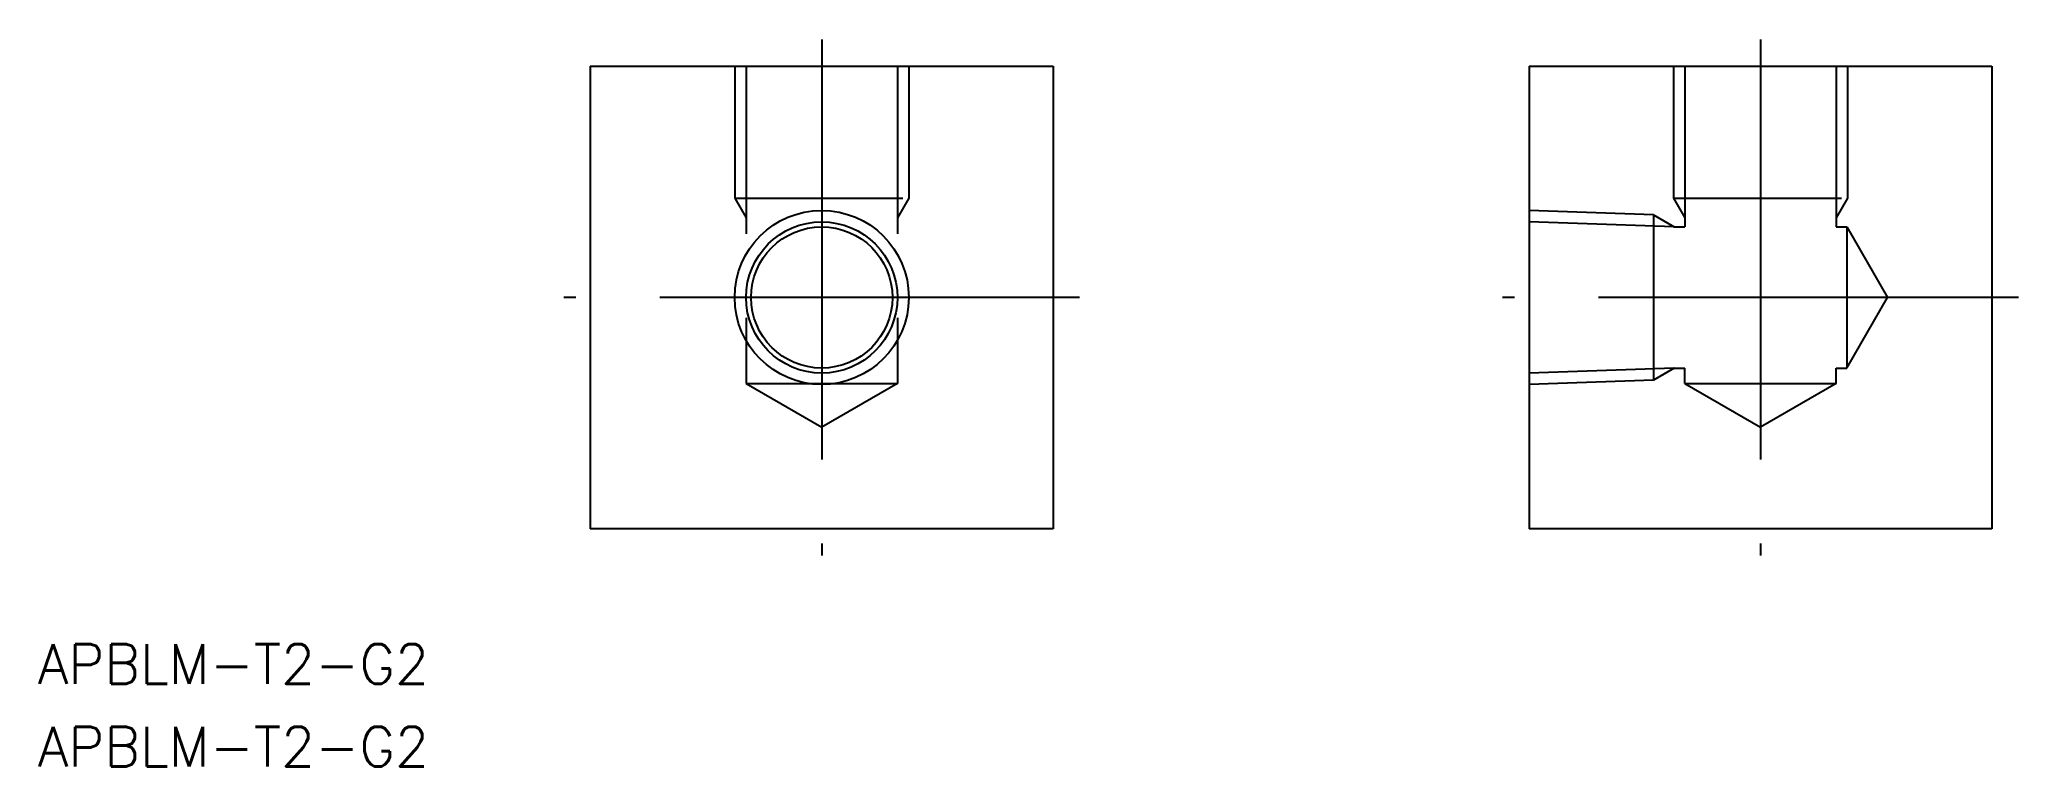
# Model space of a CAD drawing. Extents: x -59 to 90, y -35 to 20.
import ezdxf

# ---------------------------------------------------------------- set-up
doc = ezdxf.new("R2010")
doc.units = 0
doc.linetypes.add('CENTER', pattern=[50.8, 31.75, -6.35, 6.35, -6.35])
doc.linetypes.add('DASHED', pattern=[19.05, 12.7, -6.35])
doc.layers.get('0').update_dxf_attribs({"linetype": 'CONTINUOUS'})
doc.layers.add('CENTER', color=1, linetype='CENTER')
doc.styles.get("Standard").update_dxf_attribs({"font": 'txt.shx', "height": 3, "bigfont": 'bigfont.shx'})

msp = doc.modelspace()

# ---------------------------------------------------------------- linework, layer by layer
at = {"color": 7, "linetype": 'CONTINUOUS'}
for p, q in [((-17.5, 17.5), (-17.5, -17.5)), ((-17.5, 17.5), (17.5, 17.5)), ((17.5, 17.5), (17.5, -17.5)), ((53.48, 17.5), (53.48, -17.5)), ((53.48, 17.5), (88.48, 17.5)), ((88.48, 17.5), (88.48, -17.5)), ((17.5, -17.5), (-17.5, -17.5)), ((88.48, -17.5), (53.48, -17.5))]:
    msp.add_line(p, q, dxfattribs=at)
at = {"color": 3, "linetype": 'DASHED'}
for p, q in [((-6.58, 17.5), (-6.58, 7.5)), ((-5.72, 17.5), (-5.72, -6.5)), ((5.72, 17.5), (5.72, -6.5)), ((6.58, 17.5), (6.58, 7.5)), ((64.41, 17.5), (64.41, 7.5)), ((65.26, 17.5), (65.26, 5.34)), ((76.71, 17.5), (76.71, 5.34)), ((77.56, 17.5), (77.56, 7.5)), ((-6.58, 7.5), (-5.72, 6.02)), ((-6.58, 7.5), (6.58, 7.5)), ((6.58, 7.5), (5.72, 6.02)), ((64.41, 7.5), (77.56, 7.5)), ((64.41, 7.5), (65.26, 6.02)), ((77.56, 7.5), (76.71, 6.02)), ((62.88, 6.25), (53.48, 6.58)), ((62.88, 6.25), (62.88, -6.25)), ((62.88, 6.25), (64.46, 5.34)), ((64.46, 5.34), (53.48, 5.72)), ((64.46, 5.34), (65.26, 5.34)), ((76.71, 5.34), (77.51, 5.34)), ((77.51, 5.34), (77.51, -5.34)), ((77.51, 5.34), (80.59, 0)), ((77.51, -5.34), (80.59, 0)), ((64.46, -5.34), (53.48, -5.72)), ((64.46, -5.34), (62.88, -6.25)), ((64.46, -5.34), (65.26, -5.34)), ((65.26, -6.5), (65.26, -5.34)), ((76.71, -6.5), (76.71, -5.34)), ((76.71, -5.34), (77.51, -5.34)), ((-5.72, -6.5), (5.72, -6.5)), ((-5.72, -6.5), (0, -9.8)), ((5.72, -6.5), (0, -9.8)), ((62.88, -6.25), (53.48, -6.58)), ((65.26, -6.5), (76.71, -6.5)), ((65.26, -6.5), (70.98, -9.8)), ((76.71, -6.5), (70.98, -9.8))]:
    msp.add_line(p, q, dxfattribs=at)
at = {"color": 3, "linetype": 'CONTINUOUS'}
msp.add_circle((0, 0), 6.58, dxfattribs=at)
at = {"color": 7, "linetype": 'CONTINUOUS'}
for radius in [5.72, 5.34]:
    msp.add_circle((0, 0), radius, dxfattribs=at)
at = {"layer": 'CENTER', "color": 1, "linetype": 'CENTER'}
for p, q in [((0, 19.5), (0, -19.5)), ((70.98, 19.5), (70.98, -19.5)), ((19.5, 0), (-19.5, 0)), ((90.48, 0), (51.48, 0))]:
    msp.add_line(p, q, dxfattribs=at)

# ---------------------------------------------------------------- texts
at = {"color": 7, "linetype": 'CONTINUOUS'}
for p in [(-59.27, -29.21), (-59.27, -35.46)]:
    msp.add_text('APBLM-T2-G2', height=3, dxfattribs=at).set_placement(p)

doc.saveas('drawing.dxf')
